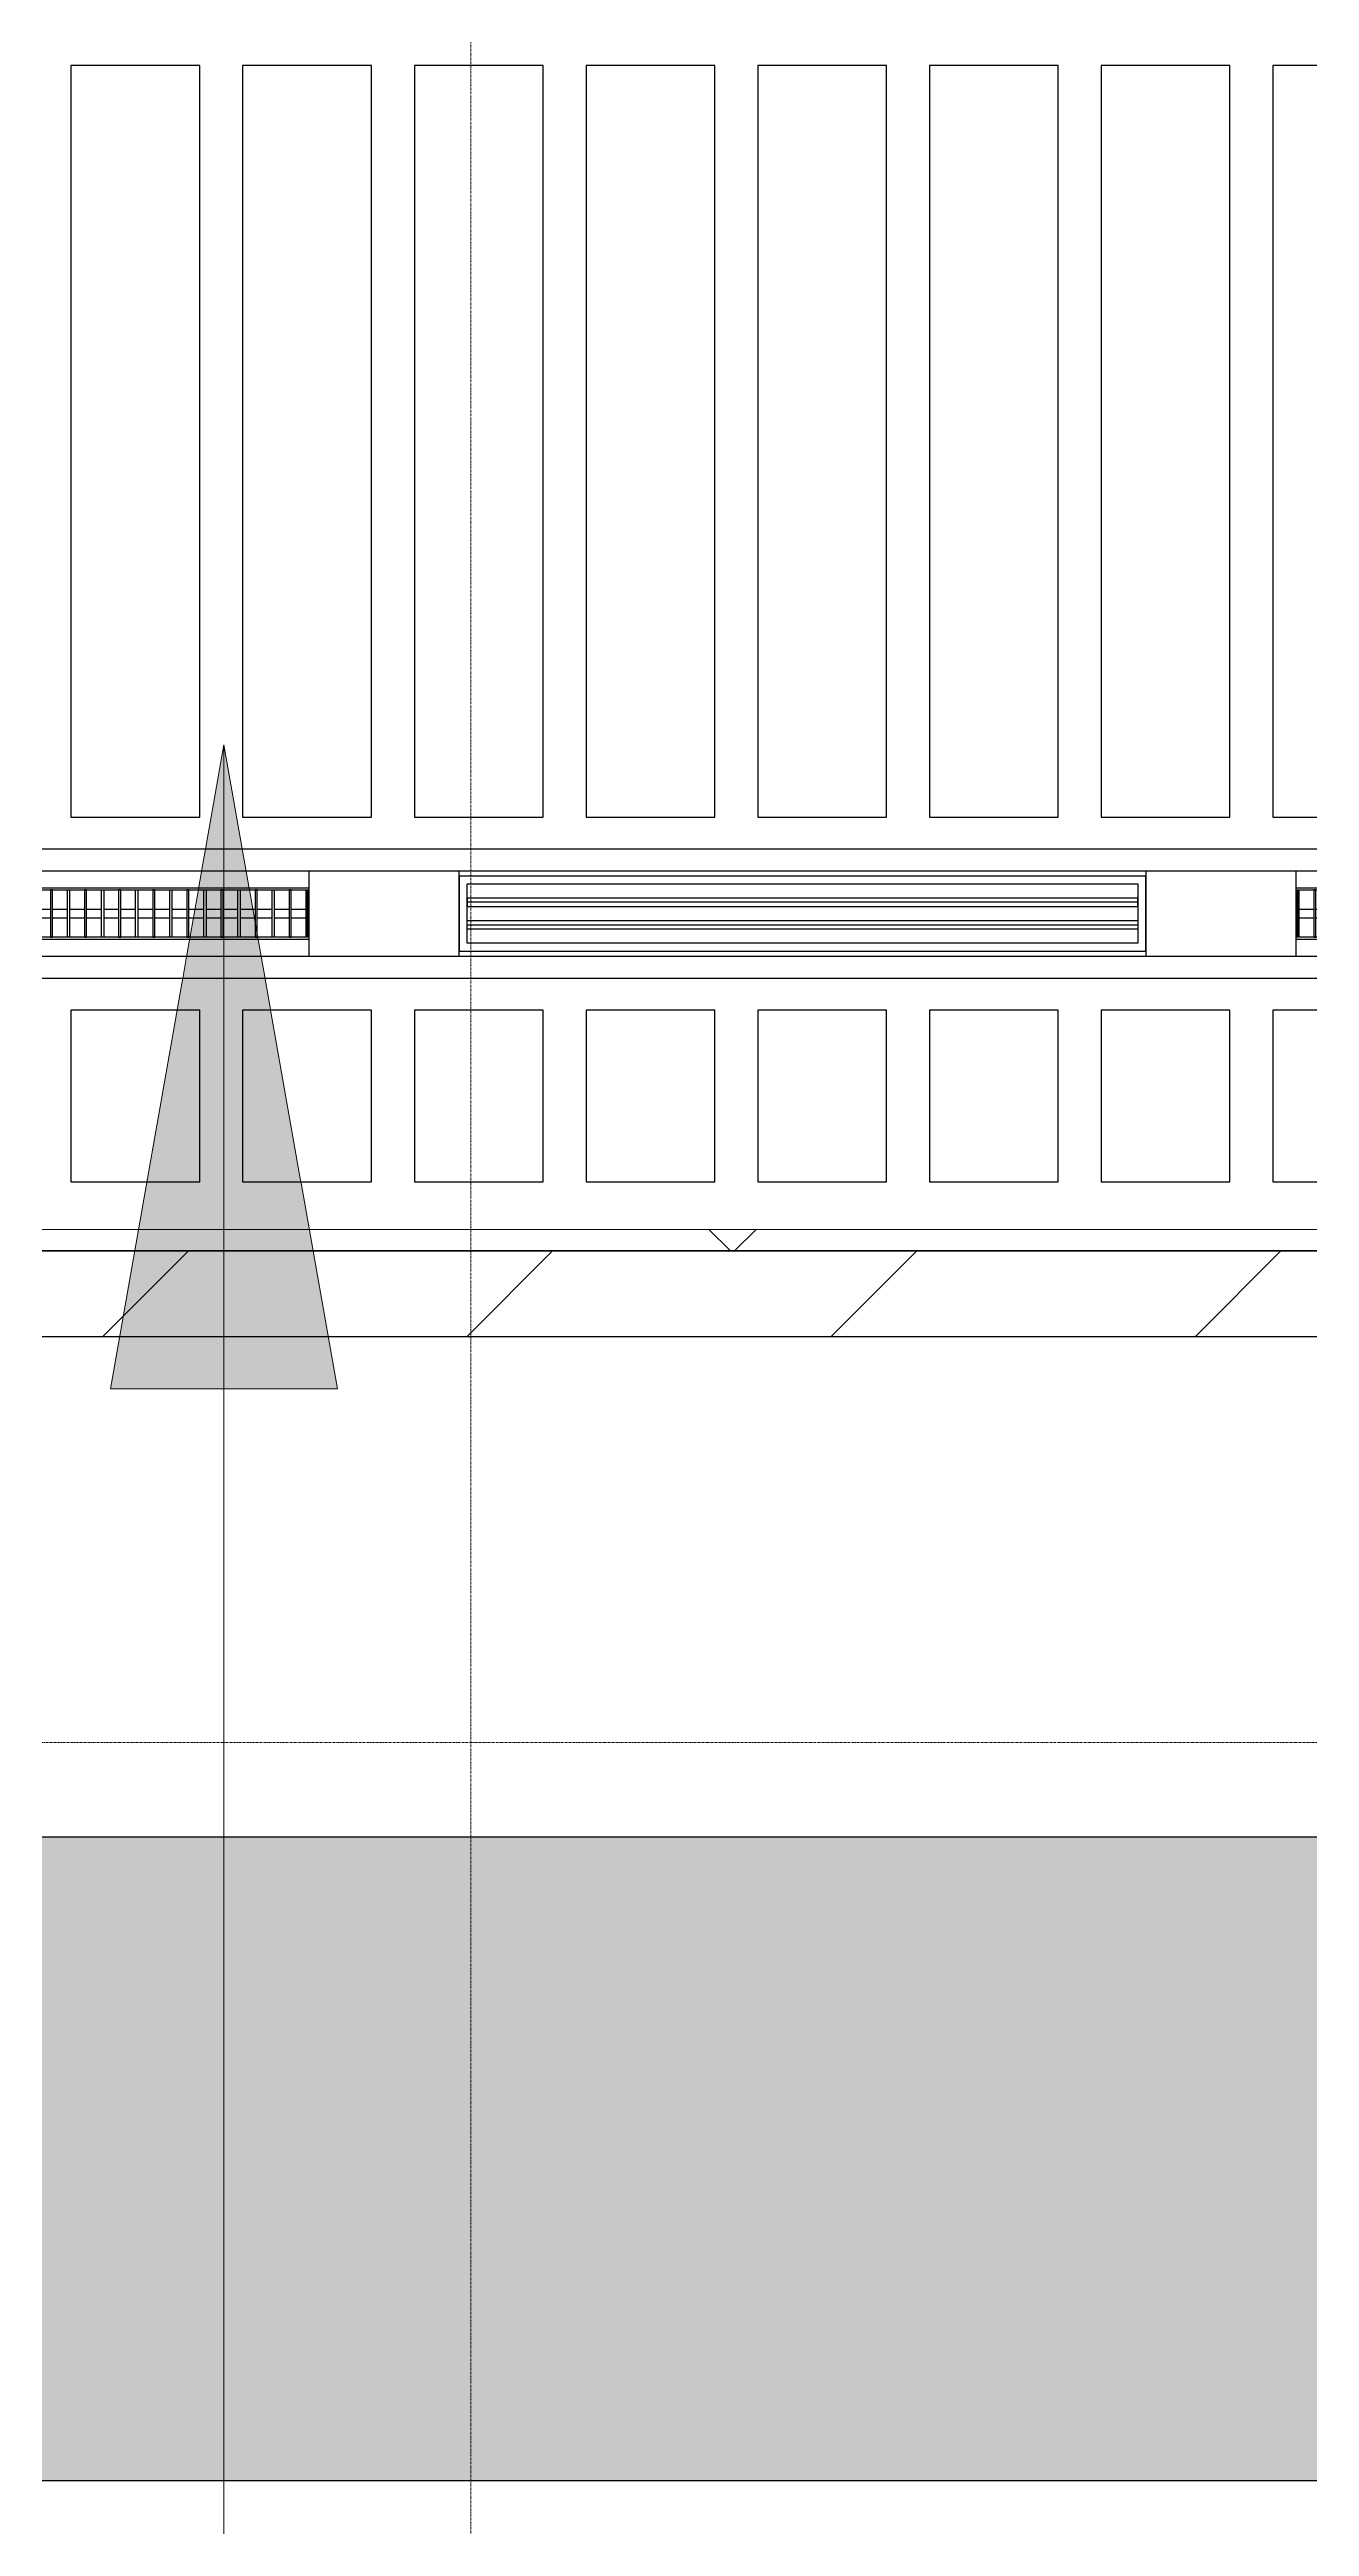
# Model space of a CAD drawing. Header units: millimetres. Extents: x -962357 to -591933, y -35273 to 59420.
# Drawn here: x -859662 to -856726, y -6146 to -377 of the extents above; entities that cross this region are included whole.
import ezdxf
from ezdxf.enums import TextEntityAlignment as Align

# ---------------------------------------------------------------- set-up
doc = ezdxf.new("R2010")
doc.units = ezdxf.units.MM
doc.linetypes.add('DPA_Grid _ Level 100', pattern=[10, 5.5, -1.6, 1.3, -1.6])
for name, color, linetype in [('000 - WIPEOUT', 250, 'Continuous'), ('001 - ASCESSORIES', 251, 'Continuous'), ('A04_TUBE SERIES', 2, 'Continuous'), ('A11_ALU.SOLID SHEET', 2, 'Continuous')]:
    doc.layers.add(name, color=color, linetype=linetype)
for name, color, linetype, lineweight in [('008 - LIGHTING', 1, 'Continuous', 9), ('A-GLAZ-CURT', 2, 'Continuous', 9), ('A-WALL', 5, 'Continuous', 9), ('A-WALL-FNSH', 2, 'Continuous', 9), ('A-WALL-PATT', 1, 'Continuous', 9), ('G-ANNO-TEXT', 3, 'Continuous', 9), ('S-GRID', 251, 'Continuous', 9)]:
    doc.layers.add(name, color=color, linetype=linetype, lineweight=lineweight)

# ---------------------------------------------------------------- blocks, each defined once
blk = doc.blocks.new('PPLS-PP19_Custom Tile Pattern - Custom Tile Pattern-V82-4130-01 MULTI-PURPOSE LEVEL - REFLECTED CEILING PLAN')
at = {"layer": 'A-GLAZ-CURT'}
for p, q in [((-300, 0), (300, 0)), ((300, 0), (-300, 0)), ((-134.2, 0), (-140, 0)), ((230.1, 0), (300, 0)), ((-300, -50), (300, -50)), ((300, -50), (-300, -50))]:
    blk.add_line(p, q, dxfattribs=at)
at = {"layer": 'A-GLAZ-CURT', "flags": 128}
for points in [[(-300, 0), (-291.6, 0), (-283.3, 0), (-275.2, 0), (-267.3, 0), (-259.5, 0), (-251.8, 0), (-244.2, 0), (-236.7, 0), (-229.4, 0), (-222.1, 0), (-214.8, 0), (-207.7, 0), (-200.8, 0), (-194, 0), (-187.5, 0), (-181.4, 0)], [(-190.4, 0), (-196.4, 0), (-202.6, 0), (-209, 0), (-215.7, 0), (-222.6, 0), (-229.7, 0), (-237, 0), (-244.4, 0), (-252, 0), (-259.7, 0), (-267.5, 0), (-275.5, 0), (-283.6, 0), (-291.7, 0), (-300, 0)], [(-149.4, 0), (-141.8, 0), (-132.8, 0), (-126.1, 0)]]:
    blk.add_lwpolyline(points, dxfattribs=at)
at = {"layer": 'A-GLAZ-CURT'}
for points, knots in [([(-300, 0), (-284.7, 0), (-236.6, 0), (-176.1, 0), (-138.3, 0), (-124.9, 0)], [-5323.127839, -5323.127839, -5323.127839, -5323.127839, -4502.809032, -2700.551212, -1108.984966, -1108.984966, -1108.984966, -1108.984966]), ([(-159.2, 0), (-159.6, 0), (-163.4, 0), (-174, 0), (-185.6, 0), (-209.8, 0), (-232, 0), (-248.9, 0), (-253.5, 0), (-253.7, 0)], [-2257.973564, -2257.973564, -2257.973564, -2257.973564, -2237.412286, -2029.680487, -1755.085331, -1400.429864, -858.079193, -543.655514, -531.287897, -531.287897, -531.287897, -531.287897]), ([(-143.3, 0), (-144.7, 0), (-149.9, 0), (-162, 0), (-177.9, 0), (-199.5, 0), (-215.4, 0), (-225.5, 0), (-226.7, 0)], [-2390.191866, -2390.191866, -2390.191866, -2390.191866, -2308.929706, -2113.765672, -1763.376603, -1422.553702, -978.033455, -910.549282, -910.549282, -910.549282, -910.549282]), ([(-128, 0), (-130.6, 0), (-136.8, 0), (-144.4, 0), (-147.1, 0)], [-5691.037617, -5691.037617, -5691.037617, -5691.037617, -5508.838257, -5319.88299, -5319.88299, -5319.88299, -5319.88299]), ([(-65.9, 0), (-70.5, 0), (-83.9, 0), (-110.9, 0), (-128.7, 0), (-142.4, 0), (-143.6, 0)], [-7788.403577, -7788.403577, -7788.403577, -7788.403577, -7508.296369, -7004.680444, -6449.282163, -6393.465623, -6393.465623, -6393.465623, -6393.465623]), ([(-118.2, 0), (-119.4, 0), (-122.1, 0), (-125.4, 0), (-127, 0), (-127.4, 0)], [-164.249813, -164.249813, -164.249813, -164.249813, -98.539552, -24.539552, 0, 0, 0, 0]), ([(-126.5, 0), (-122.4, 0), (-108.7, 0), (-90.8, 0), (-77.2, 0), (-72.3, 0)], [-5231.017328, -5231.017328, -5231.017328, -5231.017328, -4994.692869, -4542.524482, -4234.633075, -4234.633075, -4234.633075, -4234.633075]), ([(-125.7, 0), (-125.3, 0), (-120.4, 0), (-107.3, 0), (-90.4, 0), (-75.3, 0), (-68.4, 0), (-65.1, 0), (-63.6, 0)], [-4082.700899, -4082.700899, -4082.700899, -4082.700899, -4054.690705, -3793.097032, -3402.597032, -3144.956779, -3050.982048, -2969.237017, -2969.237017, -2969.237017, -2969.237017]), ([(-114.9, 0), (-108, 0), (-98.7, 0), (-91.2, 0), (-90.5, 0)], [-6773.888853, -6773.888853, -6773.888853, -6773.888853, -6236.997189, -6184.855039, -6184.855039, -6184.855039, -6184.855039]), ([(-58.7, 0), (-59.6, 0), (-65.7, 0), (-81.2, 0), (-99.4, 0), (-111.4, 0), (-113.3, 0)], [-1113.463882, -1113.463882, -1113.463882, -1113.463882, -1060.00838, -740.068933, -229.489605, -123.718209, -123.718209, -123.718209, -123.718209]), ([(-39.2, 0), (-39.7, 0), (-45.3, 0), (-56.2, 0), (-75.6, 0), (-92, 0), (-103.2, 0), (-106.1, 0)], [-1826.829157, -1826.829157, -1826.829157, -1826.829157, -1792.521578, -1466.981642, -1208.454564, -789.402658, -608.943052, -608.943052, -608.943052, -608.943052]), ([(-96.4, 0), (-96.2, 0), (-90.9, 0), (-71.3, 0), (-42.5, 0), (-15.2, 0), (-3.8, 0), (-1, 0)], [-5115.12164, -5115.12164, -5115.12164, -5115.12164, -5103.229623, -4799.173296, -4065.652676, -3589.737505, -3410.081093, -3410.081093, -3410.081093, -3410.081093]), ([(-67.9, 0), (-73, 0), (-81.1, 0), (-89.2, 0), (-91.8, 0)], [-2627.997013, -2627.997013, -2627.997013, -2627.997013, -2193.204658, -1970.99776, -1970.99776, -1970.99776, -1970.99776]), ([(-79.5, 0), (-79.3, 0), (-74.9, 0), (-70.9, 0), (-67.4, 0)], [-1286.743147, -1286.743147, -1286.743147, -1286.743147, -1274.333717, -1073.56893, -1073.56893, -1073.56893, -1073.56893]), ([(-29, 0), (-34, 0), (-43.7, 0), (-55.8, 0), (-63.3, 0), (-65.5, 0)], [-2680.714891, -2680.714891, -2680.714891, -2680.714891, -2413.671296, -2161.752162, -2037.343317, -2037.343317, -2037.343317, -2037.343317]), ([(31.2, 0), (26, 0), (12, 0), (-16.9, 0), (-42.2, 0), (-56.4, 0), (-58.5, 0)], [-4496.803627, -4496.803627, -4496.803627, -4496.803627, -4222.080604, -3745.412743, -2981.410125, -2831.320802, -2831.320802, -2831.320802, -2831.320802]), ([(-49.8, 0), (-48.2, 0), (-45.4, 0), (-42.6, 0), (-41.8, 0)], [-4417.7536, -4417.7536, -4417.7536, -4417.7536, -4321.566175, -4270.495146, -4270.495146, -4270.495146, -4270.495146]), ([(71, 0), (70.7, 0), (65.3, 0), (53.5, 0), (37, 0), (24.1, 0), (12.8, 0), (-2.9, 0), (-20.6, 0), (-32.8, 0), (-42.4, 0), (-47, 0), (-47.8, 0)], [-2966.590051, -2966.590051, -2966.590051, -2966.590051, -2950.589685, -2634.532728, -2313.748533, -2106.613311, -1925.670641, -1617.263037, -1290.787923, -1039.307308, -819.71621, -773.893057, -773.893057, -773.893057, -773.893057]), ([(-45.9, 0), (-43, 0), (-37.8, 0), (-33.6, 0), (-32.3, 0)], [-3487.344885, -3487.344885, -3487.344885, -3487.344885, -3315.260113, -3238.248822, -3238.248822, -3238.248822, -3238.248822]), ([(-31.3, 0), (-28.4, 0), (-17, 0), (8.8, 0), (43.4, 0), (68.5, 0), (77.9, 0), (79.3, 0)], [-6062.162279, -6062.162279, -6062.162279, -6062.162279, -5862.463379, -5340.621928, -4573.028122, -4094.177415, -3998.447461, -3998.447461, -3998.447461, -3998.447461]), ([(2.8, 0), (-4.7, 0), (-14.7, 0), (-28.9, 0), (-31.3, 0)], [-9880.810509, -9880.810509, -9880.810509, -9880.810509, -9424.652049, -9299.586361, -9299.586361, -9299.586361, -9299.586361]), ([(-29, 0), (-28.7, 0), (-27.4, 0), (-24.5, 0), (-22.6, 0)], [-166.548282, -166.548282, -166.548282, -166.548282, -102.06493, 0, 0, 0, 0]), ([(-22.6, 0), (-20.3, 0), (-17, 0), (-12.7, 0), (-10.9, 0), (-9.9, 0)], [-56468.192263, -56468.192263, -56468.192263, -56468.192263, -56344.022017, -56303.229861, -56238.992205, -56238.992205, -56238.992205, -56238.992205]), ([(-21.2, 0), (-19.4, 0), (-11.8, 0), (-1.3, 0), (4.5, 0)], [-2989.152759, -2989.152759, -2989.152759, -2989.152759, -2864.387349, -2490.960632, -2490.960632, -2490.960632, -2490.960632]), ([(0.5, 0), (-2.2, 0), (-6.9, 0), (-11, 0), (-12.4, 0)], [-2679.34943, -2679.34943, -2679.34943, -2679.34943, -2518.50168, -2435.772209, -2435.772209, -2435.772209, -2435.772209]), ([(-3.4, 0), (-0.6, 0), (14, 0), (42.8, 0), (88.7, 0), (120.6, 0), (138.3, 0), (138.5, 0)], [-439.821474, -439.821474, -439.821474, -439.821474, -429.606584, -390.253598, -346.313304, -291.370682, -290.5735, -290.5735, -290.5735, -290.5735]), ([(3.4, 0), (4.6, 0), (8, 0), (16, 0), (22.5, 0), (24.5, 0)], [-211.182196, -211.182196, -211.182196, -211.182196, -206.416616, -198.214427, -187.717507, -187.717507, -187.717507, -187.717507]), ([(103.1, 0), (101.1, 0), (86.3, 0), (63.3, 0), (37, 0), (25.3, 0), (20.9, 0)], [-375.435014, -375.435014, -375.435014, -375.435014, -369.147452, -330.153101, -307.516438, -289.397823, -289.397823, -289.397823, -289.397823]), ([(21.5, 0), (22, 0), (24.6, 0), (31, 0), (39, 0), (48.3, 0), (52.8, 0), (53.9, 0)], [-1992.768506, -1992.768506, -1992.768506, -1992.768506, -1956.422387, -1818.904206, -1645.594513, -1443.202566, -1370.028348, -1370.028348, -1370.028348, -1370.028348]), ([(136.4, 0), (121.7, 0), (86.9, 0), (51.2, 0), (31.2, 0)], [-106.750556, -106.750556, -106.750556, -106.750556, -59.610984, 0, 0, 0, 0]), ([(36.3, 0), (37.8, 0), (46.7, 0), (52.8, 0), (56.3, 0)], [-314.598523, -314.598523, -314.598523, -314.598523, -305.899624, -292.458861, -292.458861, -292.458861, -292.458861]), ([(100.3, 0), (90.4, 0), (75.2, 0), (57.8, 0), (46.5, 0), (41.8, 0), (38.2, 0), (37.3, 0)], [-395.777283, -395.777283, -395.777283, -395.777283, -357.622665, -341.267687, -334.000314, -326.15566, -321.97841, -321.97841, -321.97841, -321.97841]), ([(39, 0), (43.3, 0), (54.4, 0), (67.2, 0), (73, 0)], [-4639.627446, -4639.627446, -4639.627446, -4639.627446, -4353.683244, -3976.823525, -3976.823525, -3976.823525, -3976.823525]), ([(96.7, 0), (97, 0), (100.3, 0), (109, 0), (120.8, 0), (139.9, 0), (160.9, 0), (176.3, 0), (182.7, 0)], [-2253.533331, -2253.533331, -2253.533331, -2253.533331, -2233.599744, -2052.234781, -1843.028543, -1530.39897, -1095.004608, -662.803921, -662.803921, -662.803921, -662.803921]), ([(131.4, 0), (132.9, 0), (139.5, 0), (148, 0), (152.6, 0)], [-625.910216, -625.910216, -625.910216, -625.910216, -618.981161, -603.66234, -603.66234, -603.66234, -603.66234]), ([(162.8, 0), (165.4, 0), (168.7, 0), (170.7, 0), (170.7, 0)], [-111.264224, -111.264224, -111.264224, -111.264224, -56.742688, -55.632112, -55.632112, -55.632112, -55.632112]), ([(238.4, 0), (226.8, 0), (201.6, 0), (179.8, 0), (166.2, 0), (164.9, 0)], [-223.321528, -223.321528, -223.321528, -223.321528, -187.987675, -143.776725, -138.771843, -138.771843, -138.771843, -138.771843]), ([(171.5, 0), (176.5, 0), (188.6, 0), (194.3, 0), (195.7, 0)], [-7971.819559, -7971.819559, -7971.819559, -7971.819559, -7784.112253, -7707.76565, -7707.76565, -7707.76565, -7707.76565]), ([(185.8, 0), (186.9, 0), (192.6, 0), (208.8, 0), (219.4, 0), (230.1, 0)], [-46.257281, -46.257281, -46.257281, -46.257281, -41.623857, -24.459831, 0, 0, 0, 0]), ([(300, 0), (286.5, 0), (266, 0), (245.5, 0), (238.6, 0)], [-285.253232, -285.253232, -285.253232, -285.253232, -244.693688, -223.576857, -223.576857, -223.576857, -223.576857]), ([(243.9, 0), (253.3, 0), (265.9, 0), (276, 0), (279, 0)], [-6519.523061, -6519.523061, -6519.523061, -6519.523061, -6068.460911, -5859.388289, -5859.388289, -5859.388289, -5859.388289]), ([(286.1, 0), (286.6, 0), (288.3, 0), (293.6, 0), (297.8, 0), (300, 0)], [-4011.010929, -4011.010929, -4011.010929, -4011.010929, -3959.664717, -3862.421465, -3746.95702, -3746.95702, -3746.95702, -3746.95702])]:
    blk.add_open_spline(points, degree=3, knots=knots, dxfattribs=at)
for points in [[(-122.9, 0), (-125.3, 0), (-129.6, 0), (-133.8, 0)], [(-108.5, 0), (-104.3, 0), (-99.2, 0), (-91.5, 0)], [(67.8, 0), (71.7, 0), (75.7, 0), (79.6, 0)], [(219.8, 0), (224.2, 0), (229.8, 0), (235.5, 0)]]:
    blk.add_open_spline(points, degree=3, dxfattribs=at)
blk = doc.blocks.new('PPLS-PP19_Custom Tile Pattern - Custom Tile Pattern-V70-4130-01 MULTI-PURPOSE LEVEL - REFLECTED CEILING PLAN')
at = {"layer": 'A-GLAZ-CURT'}
for p, q in [((-300, 0), (300, 0)), ((300, 0), (-300, 0)), ((-134.2, 0), (-140, 0)), ((230.1, 0), (300, 0)), ((-300, -50), (300, -50)), ((300, -50), (-300, -50))]:
    blk.add_line(p, q, dxfattribs=at)
at = {"layer": 'A-GLAZ-CURT', "flags": 128}
for points in [[(-300, 0), (-291.6, 0), (-283.3, 0), (-275.2, 0), (-267.3, 0), (-259.5, 0), (-251.8, 0), (-244.2, 0), (-236.7, 0), (-229.4, 0), (-222.1, 0), (-214.8, 0), (-207.7, 0), (-200.8, 0), (-194, 0), (-187.5, 0), (-181.4, 0)], [(-190.4, 0), (-196.4, 0), (-202.6, 0), (-209, 0), (-215.7, 0), (-222.6, 0), (-229.7, 0), (-237, 0), (-244.4, 0), (-252, 0), (-259.7, 0), (-267.5, 0), (-275.5, 0), (-283.6, 0), (-291.7, 0), (-300, 0)], [(-149.4, 0), (-141.8, 0), (-132.8, 0), (-126.1, 0)]]:
    blk.add_lwpolyline(points, dxfattribs=at)
at = {"layer": 'A-GLAZ-CURT'}
for points, knots in [([(-300, 0), (-284.7, 0), (-236.6, 0), (-176.1, 0), (-138.3, 0), (-124.9, 0)], [-5323.127839, -5323.127839, -5323.127839, -5323.127839, -4502.809032, -2700.551212, -1108.984966, -1108.984966, -1108.984966, -1108.984966]), ([(-159.2, 0), (-159.6, 0), (-163.4, 0), (-174, 0), (-185.6, 0), (-209.8, 0), (-232, 0), (-248.9, 0), (-253.5, 0), (-253.7, 0)], [-2257.973564, -2257.973564, -2257.973564, -2257.973564, -2237.412286, -2029.680487, -1755.085331, -1400.429864, -858.079193, -543.655514, -531.287897, -531.287897, -531.287897, -531.287897]), ([(-143.3, 0), (-144.7, 0), (-149.9, 0), (-162, 0), (-177.9, 0), (-199.5, 0), (-215.4, 0), (-225.5, 0), (-226.7, 0)], [-2390.191866, -2390.191866, -2390.191866, -2390.191866, -2308.929706, -2113.765672, -1763.376603, -1422.553702, -978.033455, -910.549282, -910.549282, -910.549282, -910.549282]), ([(-128, 0), (-130.6, 0), (-136.8, 0), (-144.4, 0), (-147.1, 0)], [-5691.037617, -5691.037617, -5691.037617, -5691.037617, -5508.838257, -5319.88299, -5319.88299, -5319.88299, -5319.88299]), ([(-65.9, 0), (-70.5, 0), (-83.9, 0), (-110.9, 0), (-128.7, 0), (-142.4, 0), (-143.6, 0)], [-7788.403577, -7788.403577, -7788.403577, -7788.403577, -7508.296369, -7004.680444, -6449.282163, -6393.465623, -6393.465623, -6393.465623, -6393.465623]), ([(-118.2, 0), (-119.4, 0), (-122.1, 0), (-125.4, 0), (-127, 0), (-127.4, 0)], [-164.249813, -164.249813, -164.249813, -164.249813, -98.539552, -24.539552, 0, 0, 0, 0]), ([(-126.5, 0), (-122.4, 0), (-108.7, 0), (-90.8, 0), (-77.2, 0), (-72.3, 0)], [-5231.017328, -5231.017328, -5231.017328, -5231.017328, -4994.692869, -4542.524482, -4234.633075, -4234.633075, -4234.633075, -4234.633075]), ([(-125.7, 0), (-125.3, 0), (-120.4, 0), (-107.3, 0), (-90.4, 0), (-75.3, 0), (-68.4, 0), (-65.1, 0), (-63.6, 0)], [-4082.700899, -4082.700899, -4082.700899, -4082.700899, -4054.690705, -3793.097032, -3402.597032, -3144.956779, -3050.982048, -2969.237017, -2969.237017, -2969.237017, -2969.237017]), ([(-114.9, 0), (-108, 0), (-98.7, 0), (-91.2, 0), (-90.5, 0)], [-6773.888853, -6773.888853, -6773.888853, -6773.888853, -6236.997189, -6184.855039, -6184.855039, -6184.855039, -6184.855039]), ([(-58.7, 0), (-59.6, 0), (-65.7, 0), (-81.2, 0), (-99.4, 0), (-111.4, 0), (-113.3, 0)], [-1113.463882, -1113.463882, -1113.463882, -1113.463882, -1060.00838, -740.068933, -229.489605, -123.718209, -123.718209, -123.718209, -123.718209]), ([(-39.2, 0), (-39.7, 0), (-45.3, 0), (-56.2, 0), (-75.6, 0), (-92, 0), (-103.2, 0), (-106.1, 0)], [-1826.829157, -1826.829157, -1826.829157, -1826.829157, -1792.521578, -1466.981642, -1208.454564, -789.402658, -608.943052, -608.943052, -608.943052, -608.943052]), ([(-96.4, 0), (-96.2, 0), (-90.9, 0), (-71.3, 0), (-42.5, 0), (-15.2, 0), (-3.8, 0), (-1, 0)], [-5115.12164, -5115.12164, -5115.12164, -5115.12164, -5103.229623, -4799.173296, -4065.652676, -3589.737505, -3410.081093, -3410.081093, -3410.081093, -3410.081093]), ([(-67.9, 0), (-73, 0), (-81.1, 0), (-89.2, 0), (-91.8, 0)], [-2627.997013, -2627.997013, -2627.997013, -2627.997013, -2193.204658, -1970.99776, -1970.99776, -1970.99776, -1970.99776]), ([(-79.5, 0), (-79.3, 0), (-74.9, 0), (-70.9, 0), (-67.4, 0)], [-1286.743147, -1286.743147, -1286.743147, -1286.743147, -1274.333717, -1073.56893, -1073.56893, -1073.56893, -1073.56893]), ([(-29, 0), (-34, 0), (-43.7, 0), (-55.8, 0), (-63.3, 0), (-65.5, 0)], [-2680.714891, -2680.714891, -2680.714891, -2680.714891, -2413.671296, -2161.752162, -2037.343317, -2037.343317, -2037.343317, -2037.343317]), ([(31.2, 0), (26, 0), (12, 0), (-16.9, 0), (-42.2, 0), (-56.4, 0), (-58.5, 0)], [-4496.803627, -4496.803627, -4496.803627, -4496.803627, -4222.080604, -3745.412743, -2981.410125, -2831.320802, -2831.320802, -2831.320802, -2831.320802]), ([(-49.8, 0), (-48.2, 0), (-45.4, 0), (-42.6, 0), (-41.8, 0)], [-4417.7536, -4417.7536, -4417.7536, -4417.7536, -4321.566175, -4270.495146, -4270.495146, -4270.495146, -4270.495146]), ([(71, 0), (70.7, 0), (65.3, 0), (53.5, 0), (37, 0), (24.1, 0), (12.8, 0), (-2.9, 0), (-20.6, 0), (-32.8, 0), (-42.4, 0), (-47, 0), (-47.8, 0)], [-2966.590051, -2966.590051, -2966.590051, -2966.590051, -2950.589685, -2634.532728, -2313.748533, -2106.613311, -1925.670641, -1617.263037, -1290.787923, -1039.307308, -819.71621, -773.893057, -773.893057, -773.893057, -773.893057]), ([(-45.9, 0), (-43, 0), (-37.8, 0), (-33.6, 0), (-32.3, 0)], [-3487.344885, -3487.344885, -3487.344885, -3487.344885, -3315.260113, -3238.248822, -3238.248822, -3238.248822, -3238.248822]), ([(-31.3, 0), (-28.4, 0), (-17, 0), (8.8, 0), (43.4, 0), (68.5, 0), (77.9, 0), (79.3, 0)], [-6062.162279, -6062.162279, -6062.162279, -6062.162279, -5862.463379, -5340.621928, -4573.028122, -4094.177415, -3998.447461, -3998.447461, -3998.447461, -3998.447461]), ([(2.8, 0), (-4.7, 0), (-14.7, 0), (-28.9, 0), (-31.3, 0)], [-9880.810509, -9880.810509, -9880.810509, -9880.810509, -9424.652049, -9299.586361, -9299.586361, -9299.586361, -9299.586361]), ([(-29, 0), (-28.7, 0), (-27.4, 0), (-24.5, 0), (-22.6, 0)], [-166.548282, -166.548282, -166.548282, -166.548282, -102.06493, 0, 0, 0, 0]), ([(-22.6, 0), (-20.3, 0), (-17, 0), (-12.7, 0), (-10.9, 0), (-9.9, 0)], [-56468.192263, -56468.192263, -56468.192263, -56468.192263, -56344.022017, -56303.229861, -56238.992205, -56238.992205, -56238.992205, -56238.992205]), ([(-21.2, 0), (-19.4, 0), (-11.8, 0), (-1.3, 0), (4.5, 0)], [-2989.152759, -2989.152759, -2989.152759, -2989.152759, -2864.387349, -2490.960632, -2490.960632, -2490.960632, -2490.960632]), ([(0.5, 0), (-2.2, 0), (-6.9, 0), (-11, 0), (-12.4, 0)], [-2679.34943, -2679.34943, -2679.34943, -2679.34943, -2518.50168, -2435.772209, -2435.772209, -2435.772209, -2435.772209]), ([(-3.4, 0), (-0.6, 0), (14, 0), (42.8, 0), (88.7, 0), (120.6, 0), (138.3, 0), (138.5, 0)], [-439.821474, -439.821474, -439.821474, -439.821474, -429.606584, -390.253598, -346.313304, -291.370682, -290.5735, -290.5735, -290.5735, -290.5735]), ([(3.4, 0), (4.6, 0), (8, 0), (16, 0), (22.5, 0), (24.5, 0)], [-211.182196, -211.182196, -211.182196, -211.182196, -206.416616, -198.214427, -187.717507, -187.717507, -187.717507, -187.717507]), ([(103.1, 0), (101.1, 0), (86.3, 0), (63.3, 0), (37, 0), (25.3, 0), (20.9, 0)], [-375.435014, -375.435014, -375.435014, -375.435014, -369.147452, -330.153101, -307.516438, -289.397823, -289.397823, -289.397823, -289.397823]), ([(21.5, 0), (22, 0), (24.6, 0), (31, 0), (39, 0), (48.3, 0), (52.8, 0), (53.9, 0)], [-1992.768506, -1992.768506, -1992.768506, -1992.768506, -1956.422387, -1818.904206, -1645.594513, -1443.202566, -1370.028348, -1370.028348, -1370.028348, -1370.028348]), ([(136.4, 0), (121.7, 0), (86.9, 0), (51.2, 0), (31.2, 0)], [-106.750556, -106.750556, -106.750556, -106.750556, -59.610984, 0, 0, 0, 0]), ([(36.3, 0), (37.8, 0), (46.7, 0), (52.8, 0), (56.3, 0)], [-314.598523, -314.598523, -314.598523, -314.598523, -305.899624, -292.458861, -292.458861, -292.458861, -292.458861]), ([(100.3, 0), (90.4, 0), (75.2, 0), (57.8, 0), (46.5, 0), (41.8, 0), (38.2, 0), (37.3, 0)], [-395.777283, -395.777283, -395.777283, -395.777283, -357.622665, -341.267687, -334.000314, -326.15566, -321.97841, -321.97841, -321.97841, -321.97841]), ([(39, 0), (43.3, 0), (54.4, 0), (67.2, 0), (73, 0)], [-4639.627446, -4639.627446, -4639.627446, -4639.627446, -4353.683244, -3976.823525, -3976.823525, -3976.823525, -3976.823525]), ([(96.7, 0), (97, 0), (100.3, 0), (109, 0), (120.8, 0), (139.9, 0), (160.9, 0), (176.3, 0), (182.7, 0)], [-2253.533331, -2253.533331, -2253.533331, -2253.533331, -2233.599744, -2052.234781, -1843.028543, -1530.39897, -1095.004608, -662.803921, -662.803921, -662.803921, -662.803921]), ([(131.4, 0), (132.9, 0), (139.5, 0), (148, 0), (152.6, 0)], [-625.910216, -625.910216, -625.910216, -625.910216, -618.981161, -603.66234, -603.66234, -603.66234, -603.66234]), ([(162.8, 0), (165.4, 0), (168.7, 0), (170.7, 0), (170.7, 0)], [-111.264224, -111.264224, -111.264224, -111.264224, -56.742688, -55.632112, -55.632112, -55.632112, -55.632112]), ([(300, 0), (286.5, 0), (254.2, 0), (207.1, 0), (179.8, 0), (166.2, 0), (164.9, 0)], [-285.253232, -285.253232, -285.253232, -285.253232, -244.693688, -187.987675, -143.776725, -138.771843, -138.771843, -138.771843, -138.771843]), ([(171.5, 0), (176.5, 0), (188.6, 0), (194.3, 0), (195.7, 0)], [-7971.819559, -7971.819559, -7971.819559, -7971.819559, -7784.112253, -7707.76565, -7707.76565, -7707.76565, -7707.76565]), ([(185.8, 0), (186.9, 0), (192.6, 0), (208.8, 0), (219.4, 0), (230.1, 0)], [-46.257281, -46.257281, -46.257281, -46.257281, -41.623857, -24.459831, 0, 0, 0, 0]), ([(219.8, 0), (225.3, 0), (244.4, 0), (264.9, 0), (276, 0), (279, 0)], [-6915.603924, -6915.603924, -6915.603924, -6915.603924, -6582.165592, -6068.460911, -5859.388289, -5859.388289, -5859.388289, -5859.388289]), ([(286.1, 0), (286.6, 0), (288.3, 0), (293.6, 0), (297.8, 0), (300, 0)], [-4011.010929, -4011.010929, -4011.010929, -4011.010929, -3959.664717, -3862.421465, -3746.95702, -3746.95702, -3746.95702, -3746.95702])]:
    blk.add_open_spline(points, degree=3, knots=knots, dxfattribs=at)
for points in [[(-122.9, 0), (-125.3, 0), (-129.6, 0), (-133.8, 0)], [(-108.5, 0), (-104.3, 0), (-99.2, 0), (-91.5, 0)], [(67.8, 0), (71.7, 0), (75.7, 0), (79.6, 0)]]:
    blk.add_open_spline(points, degree=3, dxfattribs=at)
blk = doc.blocks.new('*U612')
at = {"layer": 'A-GLAZ-CURT'}
for name, p in [('PPLS-PP19_Custom Tile Pattern - Custom Tile Pattern-V82-4130-01 MULTI-PURPOSE LEVEL - REFLECTED CEILING PLAN', (-115200, -6705)), ('PPLS-PP19_Custom Tile Pattern - Custom Tile Pattern-V70-4130-01 MULTI-PURPOSE LEVEL - REFLECTED CEILING PLAN', (-114600, -6705)), ('PPLS-PP19_Custom Tile Pattern - Custom Tile Pattern-V70-4130-01 MULTI-PURPOSE LEVEL - REFLECTED CEILING PLAN', (-114000, -6705)), ('PPLS-PP19_Custom Tile Pattern - Custom Tile Pattern-V70-4130-01 MULTI-PURPOSE LEVEL - REFLECTED CEILING PLAN', (-113400, -6705)), ('PPLS-PP19_Custom Tile Pattern - Custom Tile Pattern-V70-4130-01 MULTI-PURPOSE LEVEL - REFLECTED CEILING PLAN', (-112800, -6705)), ('PPLS-PP19_Custom Tile Pattern - Custom Tile Pattern-V70-4130-01 MULTI-PURPOSE LEVEL - REFLECTED CEILING PLAN', (-112200, -6705))]:
    blk.add_blockref(name, p, dxfattribs=at)
blk = doc.blocks.new('*U590')
blk.add_wipeout([(-25, 0), (25, 0), (25, 24947.7), (-25, 24997.7)]).dxf.layer = '000 - WIPEOUT'
at = {"layer": 'A04_TUBE SERIES', "color": 0}
blk.add_lwpolyline([(-25, 0), (25, 0), (25, 24947.7), (-25, 24997.7)], close=True, dxfattribs=at)
at = {"layer": 'Defpoints', "color": 250, "flags": 1}
blk.add_attdef('EXTR.OVL-LENGTH_', (-33.1, -9), '', height=5, dxfattribs=at)
blk = doc.blocks.new('*U591')
blk.add_wipeout([(-25, 0), (25, 0), (25, 25197.7), (-25, 25247.7)]).dxf.layer = '000 - WIPEOUT'
at = {"layer": 'A04_TUBE SERIES', "color": 0}
blk.add_lwpolyline([(-25, 0), (25, 0), (25, 25197.7), (-25, 25247.7)], close=True, dxfattribs=at)
at = {"layer": 'Defpoints', "color": 250, "flags": 1}
blk.add_attdef('EXTR.OVL-LENGTH_', (-33.1, -9), '', height=5, dxfattribs=at)
blk = doc.blocks.new('*U526')
at = {"layer": '001 - ASCESSORIES', "color": 0, "linetype": 'ByBlock'}
blk.add_lwpolyline([(800, 87.5), (-800, 87.5), (-800, -87.5), (800, -87.5)], close=True, dxfattribs=at)
at = {"layer": '001 - ASCESSORIES', "linetype": 'ByBlock'}
for points in [[(-781.5, 69), (781.5, 69), (781.5, -69), (-781.5, -69)], [(781.5, 36.3), (-781.5, 36.3), (-781.5, 16.3), (781.5, 16.3)], [(-781.5, -16.3), (781.5, -16.3), (781.5, -36.3), (-781.5, -36.3)]]:
    blk.add_lwpolyline(points, close=True, dxfattribs=at)
for points in [[(781.5, 26.3), (-781.5, 26.3)], [(-781.5, -26.3), (781.5, -26.3)]]:
    blk.add_lwpolyline(points, dxfattribs=at)
blk = doc.blocks.new('*U570')
at = {"color": 1}
blk.add_wipeout([(600, -60), (-600, -60), (-600, 60), (600, 60)], dxfattribs=at).dxf.layer = '000 - WIPEOUT'
at = {"layer": '001 - ASCESSORIES', "color": 0}
blk.add_lwpolyline([(600, -60), (-600, -60), (-600, 60), (600, 60)], close=True, dxfattribs=at)
at = {"layer": '001 - ASCESSORIES'}
for points in [[(-593.5, -55), (-598.5, -55), (-598.5, 55), (-593.5, 55)], [(595, -55), (-595, -55), (-595, 55), (595, 55)], [(-558.8, -55), (-553.8, -55), (-553.8, 55), (-558.8, 55)], [(-514, -55), (-519, -55), (-519, 55), (-514, 55)], [(-479.3, -55), (-474.3, -55), (-474.3, 55), (-479.3, 55)], [(-434.6, -55), (-439.6, -55), (-439.6, 55), (-434.6, 55)], [(-399.8, -55), (-394.8, -55), (-394.8, 55), (-399.8, 55)], [(-355.1, -55), (-360.1, -55), (-360.1, 55), (-355.1, 55)], [(-320.4, -55), (-315.4, -55), (-315.4, 55), (-320.4, 55)], [(-275.6, -55), (-280.6, -55), (-280.6, 55), (-275.6, 55)], [(-240.9, -55), (-235.9, -55), (-235.9, 55), (-240.9, 55)], [(-196.2, -55), (-201.2, -55), (-201.2, 55), (-196.2, 55)], [(-161.4, -55), (-156.4, -55), (-156.4, 55), (-161.4, 55)], [(-116.7, -55), (-121.7, -55), (-121.7, 55), (-116.7, 55)], [(-82, -55), (-77, -55), (-77, 55), (-82, 55)], [(-37.2, -55), (-42.2, -55), (-42.2, 55), (-37.2, 55)], [(-2.5, -55), (2.5, -55), (2.5, 55), (-2.5, 55)], [(42.2, -55), (37.2, -55), (37.2, 55), (42.2, 55)], [(77, -55), (82, -55), (82, 55), (77, 55)], [(121.7, -55), (116.7, -55), (116.7, 55), (121.7, 55)], [(156.4, -55), (161.4, -55), (161.4, 55), (156.4, 55)], [(201.2, -55), (196.2, -55), (196.2, 55), (201.2, 55)], [(235.9, -55), (240.9, -55), (240.9, 55), (235.9, 55)], [(280.6, -55), (275.6, -55), (275.6, 55), (280.6, 55)], [(315.4, -55), (320.4, -55), (320.4, 55), (315.4, 55)], [(360.1, -55), (355.1, -55), (355.1, 55), (360.1, 55)], [(394.8, -55), (399.8, -55), (399.8, 55), (394.8, 55)], [(439.6, -55), (434.6, -55), (434.6, 55), (439.6, 55)], [(474.3, -55), (479.3, -55), (479.3, 55), (474.3, 55)], [(519, -55), (514, -55), (514, 55), (519, 55)], [(553.8, -55), (558.8, -55), (558.8, 55), (553.8, 55)], [(598.5, -55), (593.5, -55), (593.5, 55), (598.5, 55)]]:
    blk.add_lwpolyline(points, close=True, dxfattribs=at)
for points in [[(-593.5, 10), (-558.8, 10)], [(-553.8, 10), (-519, 10)], [(-514, 10), (-479.3, 10)], [(-474.3, 10), (-439.6, 10)], [(-434.6, 10), (-399.8, 10)], [(-394.8, 10), (-360.1, 10)], [(-355.1, 10), (-320.4, 10)], [(-315.4, 10), (-280.6, 10)], [(-275.6, 10), (-240.9, 10)], [(-235.9, 10), (-201.2, 10)], [(-196.2, 10), (-161.4, 10)], [(-156.4, 10), (-121.7, 10)], [(-116.7, 10), (-82, 10)], [(-77, 10), (-42.2, 10)], [(-37.2, 10), (-2.5, 10)], [(2.5, 10), (37.2, 10)], [(42.2, 10), (77, 10)], [(82, 10), (116.7, 10)], [(121.7, 10), (156.4, 10)], [(161.4, 10), (196.2, 10)], [(201.2, 10), (235.9, 10)], [(240.9, 10), (275.6, 10)], [(280.6, 10), (315.4, 10)], [(320.4, 10), (355.1, 10)], [(360.1, 10), (394.8, 10)], [(399.8, 10), (434.6, 10)], [(439.6, 10), (474.3, 10)], [(479.3, 10), (514, 10)], [(519, 10), (553.8, 10)], [(558.8, 10), (593.5, 10)], [(-593.5, -10), (-558.8, -10)], [(-553.8, -10), (-519, -10)], [(-514, -10), (-479.3, -10)], [(-474.3, -10), (-439.6, -10)], [(-434.6, -10), (-399.8, -10)], [(-394.8, -10), (-360.1, -10)], [(-355.1, -10), (-320.4, -10)], [(-315.4, -10), (-280.6, -10)], [(-275.6, -10), (-240.9, -10)], [(-235.9, -10), (-201.2, -10)], [(-196.2, -10), (-161.4, -10)], [(-156.4, -10), (-121.7, -10)], [(-116.7, -10), (-82, -10)], [(-77, -10), (-42.2, -10)], [(-37.2, -10), (-2.5, -10)], [(2.5, -10), (37.2, -10)], [(42.2, -10), (77, -10)], [(82, -10), (116.7, -10)], [(121.7, -10), (156.4, -10)], [(161.4, -10), (196.2, -10)], [(201.2, -10), (235.9, -10)], [(240.9, -10), (275.6, -10)], [(280.6, -10), (315.4, -10)], [(320.4, -10), (355.1, -10)], [(360.1, -10), (394.8, -10)], [(399.8, -10), (434.6, -10)], [(439.6, -10), (474.3, -10)], [(479.3, -10), (514, -10)], [(519, -10), (553.8, -10)], [(558.8, -10), (593.5, -10)]]:
    blk.add_lwpolyline(points, dxfattribs=at)
blk = doc.blocks.new('*U742')
blk.add_point((0, 0))
at = {"layer": 'Defpoints', "color": 250}
blk.add_text('AL.SHEET-HAT-TYPE-C', height=7, rotation=270, dxfattribs=at).set_placement((15, 0), align=Align.BOTTOM_CENTER)
blk.add_wipeout([(0, -100), (350, -100), (350, 100), (0, 100)]).dxf.layer = '000 - WIPEOUT'
at = {"layer": 'A11_ALU.SOLID SHEET', "color": 0}
blk.add_lwpolyline([(0, -100), (350, -100), (350, 100), (0, 100)], close=True, dxfattribs=at)
blk = doc.blocks.new('*U821')
at = {"color": 3}
for points in [[(-875, -2850), (875, -2850), (875, -3150), (-875, -3150)], [(-875, -3250), (875, -3250), (875, -3550), (-875, -3550)], [(-875, -3650), (875, -3650), (875, -3950), (-875, -3950)], [(-875, -4050), (875, -4050), (875, -4350), (-875, -4350)], [(-875, -4450), (875, -4450), (875, -4750), (-875, -4750)], [(-875, -4850), (875, -4850), (875, -5150), (-875, -5150)], [(-875, -5250), (875, -5250), (875, -5550), (-875, -5550)], [(-875, -5650), (875, -5650), (875, -5950), (-875, -5950)]]:
    blk.add_wipeout(points, dxfattribs=at).dxf.layer = '000 - WIPEOUT'
at = {"layer": 'A11_ALU.SOLID SHEET', "color": 0, "linetype": 'ByBlock'}
for points in [[(-875, -3150), (875, -3150), (875, -2850), (-875, -2850)], [(-875, -3550), (875, -3550), (875, -3250), (-875, -3250)], [(-875, -3950), (875, -3950), (875, -3650), (-875, -3650)], [(-875, -4350), (875, -4350), (875, -4050), (-875, -4050)], [(-875, -4750), (875, -4750), (875, -4450), (-875, -4450)], [(-875, -5150), (875, -5150), (875, -4850), (-875, -4850)], [(-875, -5550), (875, -5550), (875, -5250), (-875, -5250)], [(-875, -5950), (875, -5950), (875, -5650), (-875, -5650)]]:
    blk.add_lwpolyline(points, close=True, dxfattribs=at)
blk = doc.blocks.new('*U828')
at = {"color": 3}
for points in [[(-200, -250), (200, -250), (200, -550), (-200, -550)], [(-200, -650), (200, -650), (200, -950), (-200, -950)], [(-200, -1050), (200, -1050), (200, -1350), (-200, -1350)], [(-200, -1450), (200, -1450), (200, -1750), (-200, -1750)], [(-200, -1850), (200, -1850), (200, -2150), (-200, -2150)], [(-200, -2250), (200, -2250), (200, -2550), (-200, -2550)], [(-200, -2650), (200, -2650), (200, -2950), (-200, -2950)], [(-200, -3050), (200, -3050), (200, -3350), (-200, -3350)]]:
    blk.add_wipeout(points, dxfattribs=at).dxf.layer = '000 - WIPEOUT'
at = {"layer": 'A11_ALU.SOLID SHEET', "color": 0, "linetype": 'ByBlock'}
for points in [[(-200, -550), (200, -550), (200, -250), (-200, -250)], [(-200, -950), (200, -950), (200, -650), (-200, -650)], [(-200, -1350), (200, -1350), (200, -1050), (-200, -1050)], [(-200, -1750), (200, -1750), (200, -1450), (-200, -1450)], [(-200, -2150), (200, -2150), (200, -1850), (-200, -1850)], [(-200, -2550), (200, -2550), (200, -2250), (-200, -2250)], [(-200, -2950), (200, -2950), (200, -2650), (-200, -2650)], [(-200, -3350), (200, -3350), (200, -3050), (-200, -3050)]]:
    blk.add_lwpolyline(points, close=True, dxfattribs=at)
blk = doc.blocks.new('*U853')
at = {"layer": 'A11_ALU.SOLID SHEET', "linetype": 'ByBlock', "rotation": 90}
for name, p in [('*U821', (-117782, -4869.5)), ('*U828', (-115182, -6394.5))]:
    blk.add_blockref(name, p, dxfattribs=at)
at = {"layer": 'A11_ALU.SOLID SHEET', "color": 1}
for p in [(-114377.5, -5969.5), (-112427.5, -5969.5)]:
    blk.add_blockref('*U742', p, dxfattribs=at)
at = {"layer": '008 - LIGHTING'}
for name, p in [('*U526', (-113227.5, -5969.5)), ('*U570', (-114977.5, -5969.5)), ('*U570', (-111477.5, -5969.5))]:
    blk.add_blockref(name, p, dxfattribs=at)
at = {"layer": 'A04_TUBE SERIES', "linetype": 'ByBlock'}
for name, p, rotation in [('*U590', (-106232, -5844.5), 90.00000000000001), ('*U591', (-106232, -6094.5), 90)]:
    blk.add_blockref(name, p, dxfattribs=dict(at, rotation=rotation))

msp = doc.modelspace()

# ---------------------------------------------------------------- block references
msp.add_blockref('*U853', (-744680, 3580))

# ---------------------------------------------------------------- next in the draw order: hatches: boundary and pattern name
at = {"layer": 'A-WALL-PATT'}
h = msp.add_hatch(dxfattribs=at)
h.set_pattern_fill('FP_3', color=256, style=0, pattern_type=2)
h.set_pattern_definition([(45, (2.4, 1), (-1060.6602, 1060.6602), []), (135, (2.4, 1), (-1060.6602, -1060.6602), [])])
h.paths.add_polyline_path([(-850765, -3175), (-850765, -3125), (-862915.8, -3125), (-862803.9, -3175), (-853825.8, -3175)])
h.paths.add_polyline_path([(-868673.2, -3175), (-866514.2, -3175), (-866626.1, -3125), (-868695, -3125), (-868741.6, -3175)])
h.paths.add_polyline_path([(-866403.9, -3175), (-862914.2, -3175), (-863026.1, -3125), (-866515.8, -3125), (-866426.9, -3164.7)])
h = msp.add_hatch(dxfattribs=at)
h.set_pattern_fill('FP_2', color=256, style=0, pattern_type=2)
h.set_pattern_definition([(45, (2.4, 1), (-424.26407, 424.26407), [])])
h.paths.add_polyline_path([(-850763.9, -3375), (-850565, -3375), (-850565, -3175), (-862803.9, -3175), (-862605, -3263.8), (-862623.4, -3304.9), (-862914.2, -3175), (-866403.9, -3175), (-866205, -3263.8), (-866223.4, -3304.9), (-866514.2, -3175), (-868399.8, -3175), (-868586.3, -3375), (-853825.8, -3375)])
h.paths.add_polyline_path([(-862672.9, -3212), (-862687.1, -3212), (-862680, -3195)])
h.paths.add_polyline_path([(-866272.9, -3212), (-866287.1, -3212), (-866280, -3195)])
h = msp.add_hatch(dxfattribs=at)
h.set_pattern_fill('FP_1', color=256, style=0, pattern_type=2)
h.set_pattern_definition([(50, (2.4, 1), (3643.682, -318.781), [381, -4191]), (355, (2.4, 1), (-704.856, 3821.136), [304.8, -3352.8]), (100.451, (306, -25.6), (2938.852, 3502.332), [323.8, -3561.801]), (46.184, (2.4, 1017), (5421.581, -840.856), [571.5, -6286.5]), (96.636, (454, 947), (4748.05, 4948.55), [485.7, -5342.702]), (351.184, (2.4, 1017), (4748.1, 4948.506), [457.2, -5029.2]), (21, (510.4, 763), (3032.288, -2045.304), [381, -4191]), (326, (510.4, 763), (1236.042, 3683.762), [304.8, -3352.8]), (71.451, (763, 592.5), (4268.343, 1638.425), [323.8, -3561.801]), (37.5, (2.4, 1), (61.772, 1691.1008), [167.64, -3144.52, 167.64, -3235.96, -3365.5]), (37.5, (2.4, 1), (61.772, 1691.1008), [-6715.76, 167.64, -3197.86]), (7.5, (2.4, 1), (1336.3933, 2003.6115), [167.64, -1772.92, 167.64, -3068.32, -1282.7]), (7.5, (2.4, 1), (1336.3933, 2003.6115), [-5176.52, 167.64, -1115.06]), (327.5, (-1130.5, 1), (2711.8178, -114.5786), [167.64, -1102.36, 167.64, -3794.76, -5257.8]), (327.5, (-1130.5, 1), (2711.8178, -114.5786), [-5232.4, 167.64, -5090.16]), (317.5, (-1638.5, 1), (2962.5856, 508.5334), [167.64, -1483.36, 167.64, -2463.8, -3733.8]), (317.5, (-1638.5, 1), (2962.5856, 508.5334), [-4282.44, 167.64, -3566.16])])
h.paths.add_polyline_path([(-699135, -6040), (-699135, -4540), (-868778.1, -4540), (-868778.1, -6040), (-708726.8, -6040)])
at = {"layer": 'G-ANNO-TEXT'}
msp.add_hatch(color=7, dxfattribs=at).paths.add_polyline_path([(-859255.7, -1996.5), (-859520.2, -3496.5), (-858991.2, -3496.5)])

# ---------------------------------------------------------------- next in the draw order: linework, layer by layer
at = {"layer": 'A-WALL', "color": 7, "lineweight": 25}
for p, q in [((-862580, -3175), (-850765, -3175)), ((-850765, -3175), (-862580, -3175)), ((-850763.9, -3375), (-862580, -3375)), ((-868778.1, -4540), (-850763.9, -4540)), ((-699135, -6040), (-867778.1, -6040))]:
    msp.add_line(p, q, dxfattribs=at)
at = {"layer": 'A-WALL-FNSH', "color": 250}
msp.add_line((-862580, -3125), (-850815, -3125), dxfattribs=at)
at = {"layer": 'G-ANNO-TEXT', "color": 250}
for p, q in [((-859255.7, -1996.5), (-859520.2, -3496.5)), ((-858991.2, -3496.5), (-859255.7, -1996.5)), ((-859255.7, -1996.5), (-859255.7, -27700.9)), ((-859520.2, -3496.5), (-858991.2, -3496.5))]:
    msp.add_line(p, q, dxfattribs=at)
at = {"layer": 'S-GRID', "linetype": 'DPA_Grid _ Level 100'}
for p, q in [((-858680, -30741.3), (-858680, 54920.2)), ((-603146.2, -4320), (-957857, -4320))]:
    msp.add_line(p, q, dxfattribs=at)

# ---------------------------------------------------------------- next in the draw order: block references
msp.add_blockref('*U612', (-744680, 3580))

doc.saveas('drawing.dxf')
